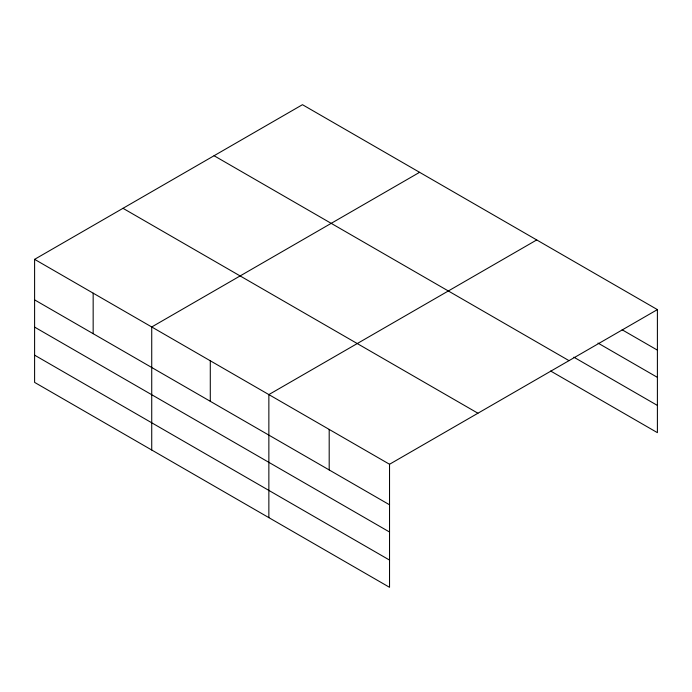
<?xml version="1.0" encoding="UTF-8"?>
<svg xmlns="http://www.w3.org/2000/svg" width="692" height="692" viewBox="0 0 692 692"><rect width="100%" height="100%" fill="white"/><g stroke="black" fill="none" stroke-linecap="round" stroke-linejoin="round"><path stroke-width="1.04" d="M389.535 532.018L389.535 464.263L34.6 259.344L34.6 382.391L389.535 587.309L389.535 532.018L34.6 327.1M550.65 371.024L657.4 432.656L657.4 309.609L302.465 104.691L34.6 259.344M419.594 172.317L151.73 326.97L151.73 450.008M536.724 239.942L268.859 394.587L268.859 517.633M389.535 464.263L657.4 309.609M622.125 329.773L657.4 350.135M597.992 343.068L657.4 377.365M573.858 357.193L657.4 405.425M214.07 155.726L569.006 360.644M122.994 208.309L477.93 413.228M34.6 299.87L389.535 504.788M34.6 355.16L389.535 560.079M329.193 429.429L329.193 469.954M210.29 360.783L210.29 401.299M93.16 293.157L93.16 333.682"/></g></svg>
